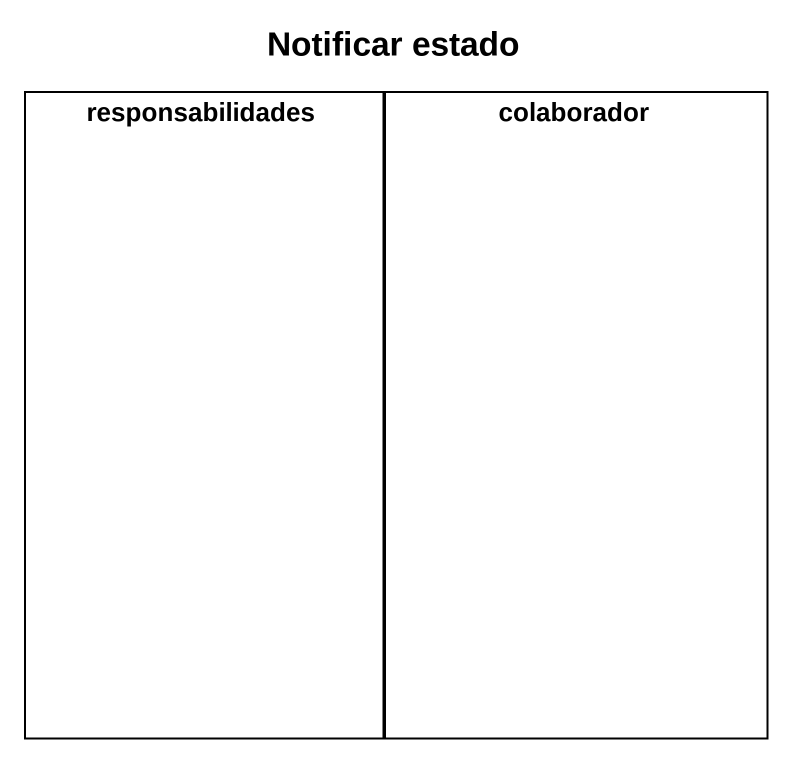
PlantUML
@startuml
title Notificar estado
rectangle responsabilidades
rectangle colaborador
@enduml
